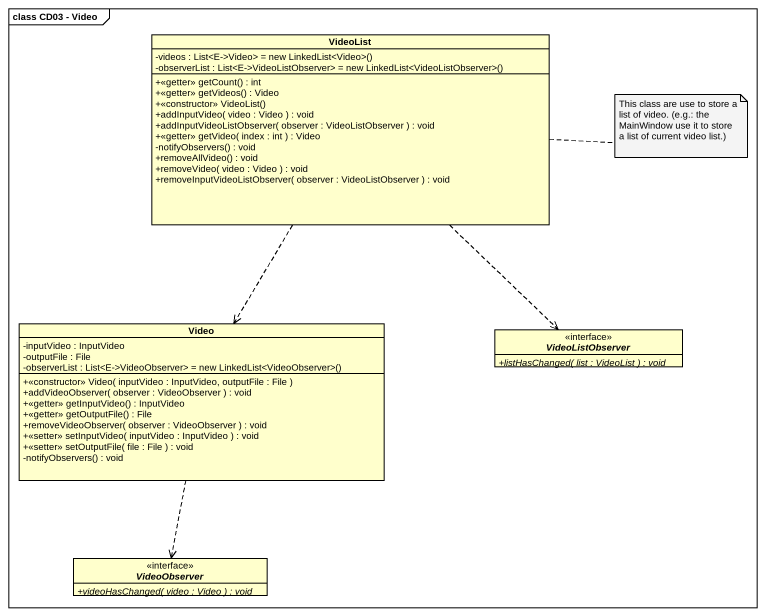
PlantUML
@startuml
mainframe class CD03 - Video
hide circle
hide empty members
skinparam classAttributeIconSize 0
class VideoList {
  {field} -videos : List<E->Video> = new LinkedList<Video>()
  {field} -observerList : List<E->VideoListObserver> = new LinkedList<VideoListObserver>()
  +<<getter>> getCount() : int
  +<<getter>> getVideos() : Video
  +<<constructor>> VideoList()
  +addInputVideo( video : Video ) : void
  +addInputVideoListObserver( observer : VideoListObserver ) : void
  +<<getter>> getVideo( index : int ) : Video
  -notifyObservers() : void
  +removeAllVideo() : void
  +removeVideo( video : Video ) : void
  +removeInputVideoListObserver( observer : VideoListObserver ) : void
}
class Video {
  -inputVideo : InputVideo
  -outputFile : File
  {field} -observerList : List<E->VideoObserver> = new LinkedList<VideoObserver>()
  +<<constructor>> Video( inputVideo : InputVideo, outputFile : File )
  +addVideoObserver( observer : VideoObserver ) : void
  +<<getter>> getInputVideo() : InputVideo
  +<<getter>> getOutputFile() : File
  +removeVideoObserver( observer : VideoObserver ) : void
  +<<setter>> setInputVideo( inputVideo : InputVideo ) : void
  +<<setter>> setOutputFile( file : File ) : void
  -notifyObservers() : void
}
interface VideoListObserver {
  {abstract} +listHasChanged( list : VideoList ) : void
}
interface VideoObserver {
  {abstract} +videoHasChanged( video : Video ) : void
}
VideoList ..> Video
VideoList ..> VideoListObserver
Video ..> VideoObserver
note right of VideoList : This class are use to store a list of video. (e.g.: the MainWindow use it to store a list of current video list.)
@enduml
